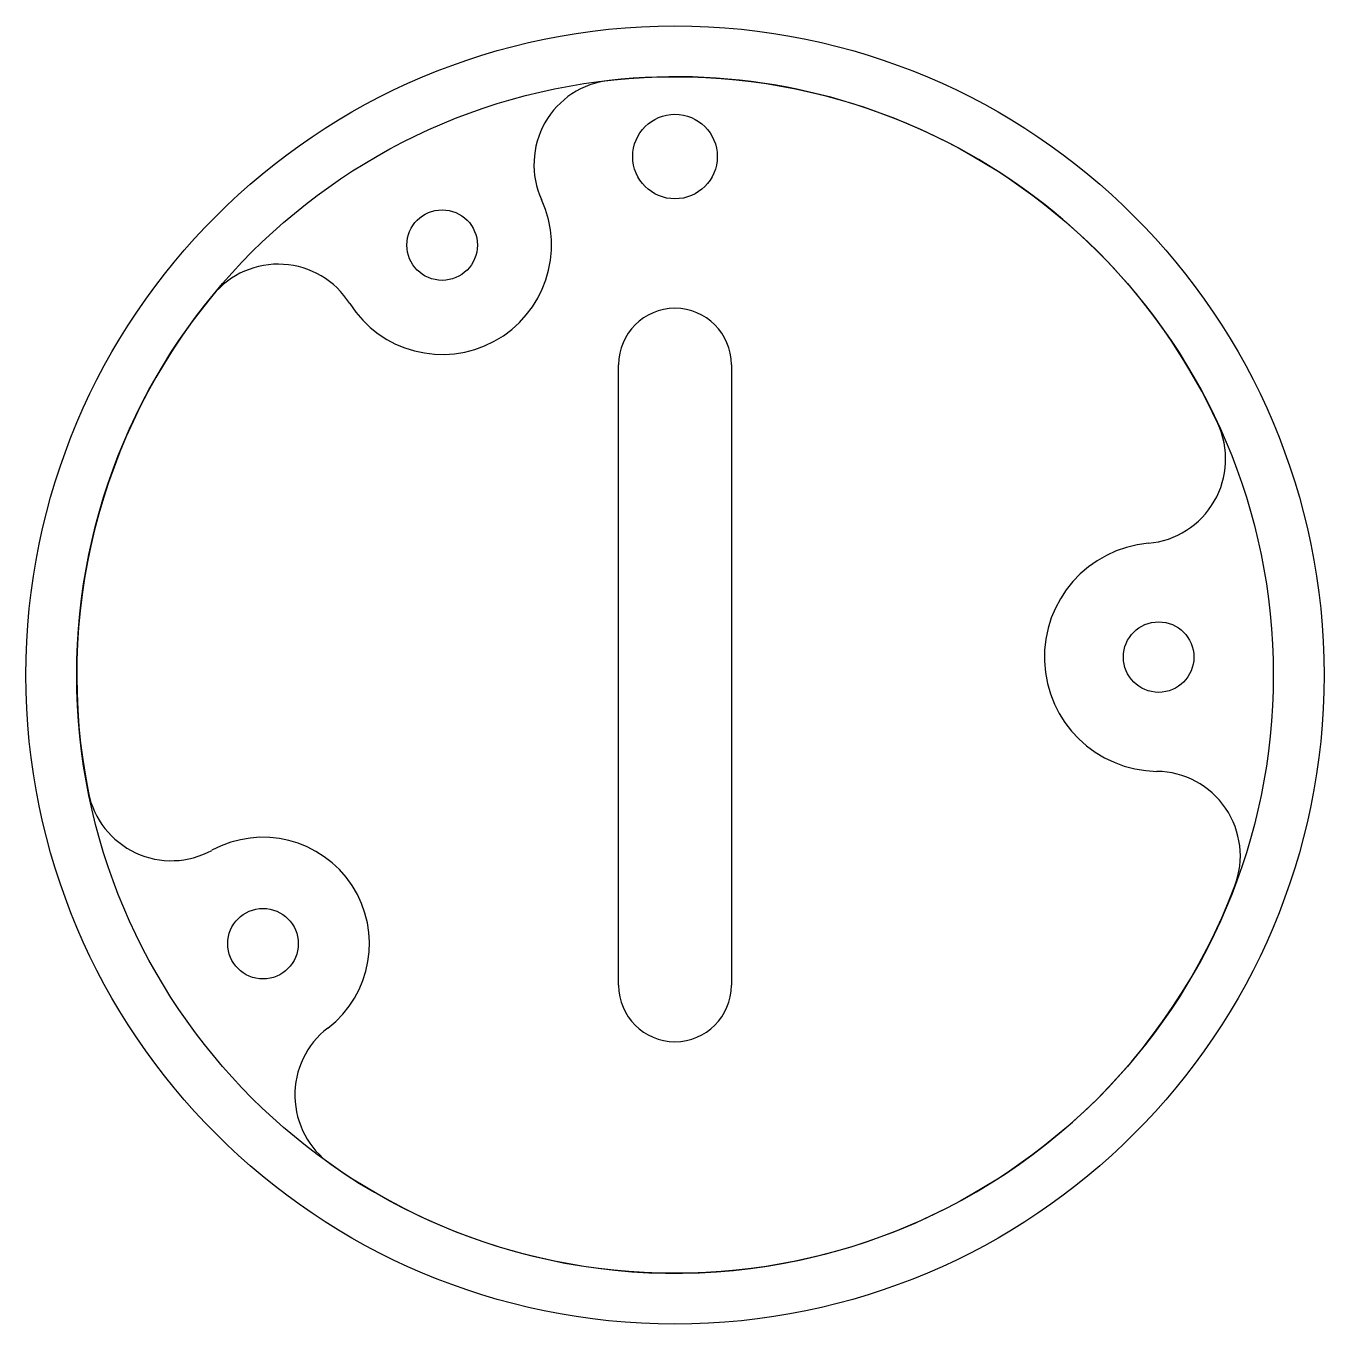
# Model space of a CAD drawing. Header units: millimetres. Extents: x 0 to 46, y 0 to 46.
import ezdxf

# ---------------------------------------------------------------- set-up
doc = ezdxf.new("R2010")
doc.units = ezdxf.units.MM
doc.layers.add('1', color=1, linetype='Continuous')
doc.layers.add('2', color=250, linetype='Continuous')

msp = doc.modelspace()

# ---------------------------------------------------------------- linework, layer by layer
for p, q in [((21.008, 12.008), (21.008, 34.008)), ((25.008, 34.008), (25.008, 12.008))]:
    msp.add_line(p, q)
for centre, radius in [((23.008, 23.008), 23.008), ((23.008, 41.387), 1.5)]:
    msp.add_circle(centre, radius)
for centre, start, end in [((23.008, 34.008), 0, 180), ((23.008, 12.008), 180, 0)]:
    msp.add_arc(centre, 2, start, end)
at = {"layer": '1'}
for radius in [23.008, 21.208]:
    msp.add_circle((23.008, 23.008), radius, dxfattribs=at)
at = {"layer": '2'}
for centre, radius in [((23.008, 23.008), 23.008), ((14.753, 38.248), 1.25), ((40.153, 23.643), 1.25), ((8.403, 13.483), 1.25)]:
    msp.add_circle(centre, radius, dxfattribs=at)
for centre, radius, start, end in [((23.008, 23.008), 21.208, 24.8731, 96.3095), ((21.007, 41.106), 3, 96.3095, 204.5585), ((14.753, 38.248), 3.876, 212.3273, 24.5585), ((8.943, 34.571), 3, 32.3273, 140.5764), ((23.008, 23.008), 21.208, 140.5764, 191.3479), ((39.527, 30.667), 3, 275.0921, 24.8731), ((40.153, 23.643), 4.051, 95.0921, 269.1501), ((40.049, 16.593), 3, 339.3691, 89.1501), ((5.156, 19.425), 3, 191.3479, 298.6543), ((8.403, 13.483), 3.772, 307.5684, 118.6543), ((23.008, 23.008), 21.208, 234.8748, 339.3691), ((12.532, 8.116), 3, 127.5684, 234.8748)]:
    msp.add_arc(centre, radius, start, end, dxfattribs=at)

doc.saveas('drawing.dxf')
